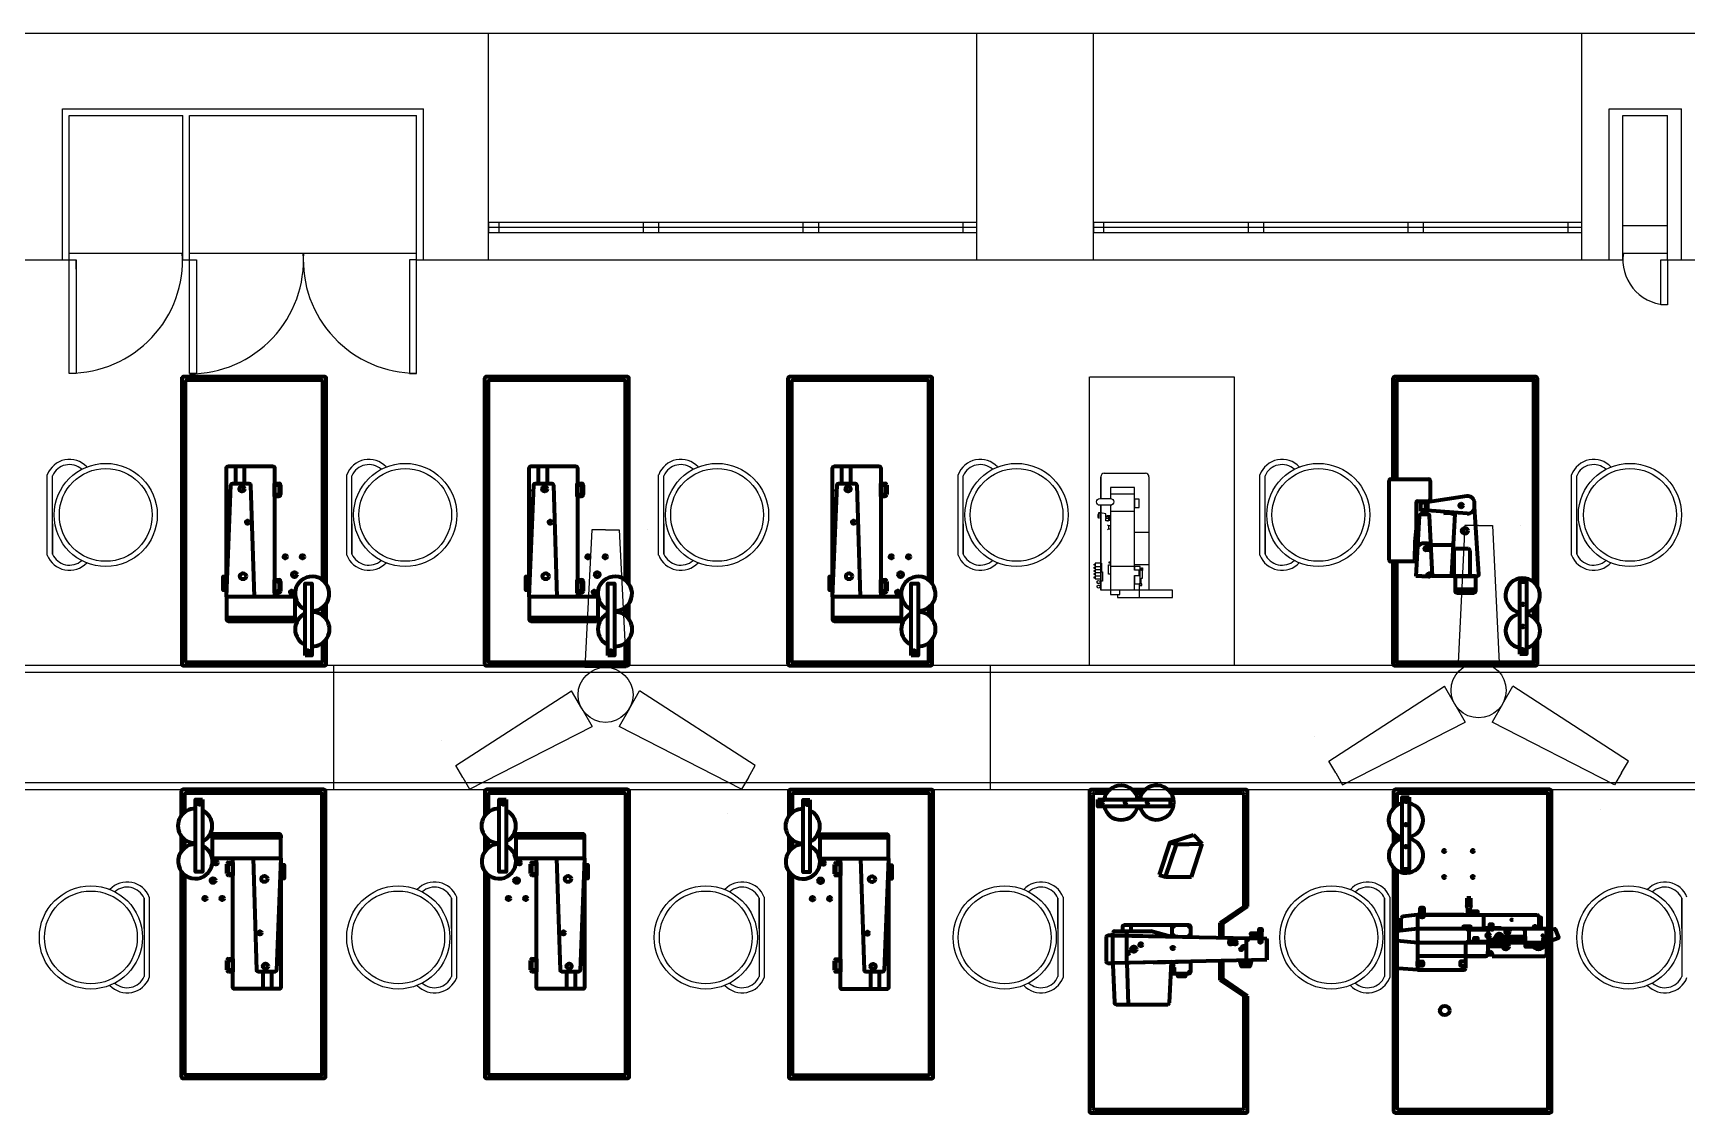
# Model space of a CAD drawing. Header units: inches. Extents: x 9 to 1504, y -309 to 662.
# Drawn here: x 378.9 to 619.5, y -136.1 to 20.9 of the extents above; entities that cross this region are included whole.
import ezdxf

# ---------------------------------------------------------------- set-up
doc = ezdxf.new("R2010")
doc.units = ezdxf.units.IN
doc.header["$MEASUREMENT"] = 0
for name, color, linetype in [('center table', 30, 'Continuous'), ('chairs', 100, 'Continuous'), ('fans', 210, 'Continuous'), ('machines', 21, 'Continuous'), ('outer wall', 10, 'Continuous')]:
    doc.layers.add(name, color=color, linetype=linetype)

# ---------------------------------------------------------------- blocks, each defined once
blk = doc.blocks.new('nobs')
at = {"layer": 'machines'}
for p, q in [((826.11, 1346.75), (826.11, 1345.95)), ((826.11, 1345.95), (828.41, 1345.95)), ((826.58, 1345.95), (826.58, 1346.75)), ((827.04, 1345.95), (827.04, 1346.75)), ((827.49, 1345.95), (827.49, 1346.75)), ((827.95, 1345.95), (827.95, 1346.75)), ((828.41, 1345.95), (828.41, 1346.75))]:
    blk.add_line(p, q, dxfattribs=at)
for points in [[(826.26, 1345.95), (826.42, 1345.95), (826.42, 1345.78), (826.26, 1345.78)], [(826.72, 1345.95), (826.88, 1345.95), (826.88, 1345.78), (826.72, 1345.78)], [(827.17, 1345.95), (827.34, 1345.95), (827.34, 1345.78), (827.17, 1345.78)], [(827.63, 1345.95), (827.79, 1345.95), (827.79, 1345.78), (827.63, 1345.78)], [(828.12, 1345.95), (828.28, 1345.95), (828.28, 1345.78), (828.12, 1345.78)]]:
    blk.add_lwpolyline(points, close=True, dxfattribs=at)
blk = doc.blocks.new('*U26')
at = {"layer": 'fans'}
for p, q in [((-3.57, 10), (-4.57, -10)), ((-1.57, 10), (-3.57, 10)), ((-1.57, 10), (-1.57, 10)), ((-1.57, 10), (-1.57, 10)), ((-1.57, 10), (-1.57, 10)), ((-1.57, 10), (-1.57, 10)), ((-1.57, 10), (0.43, 10)), ((0.43, 10), (1.43, -10)), ((4.57, 10), (4.57, 10)), ((-1.57, -10), (-4.57, -10)), ((-1.57, -10), (1.43, -10))]:
    blk.add_line(p, q, dxfattribs=at)
blk = doc.blocks.new('*U27')
at = {"layer": 'fans', "color": 0, "linetype": 'ByBlock', "lineweight": -2, "transparency": 16777216}
blk.add_blockref('*U26', (1152.58, 51.52), dxfattribs=at)
for p, rotation in [((1138.1, 31.88), 120), ((1162.34, 29.16), 239.9999999999999)]:
    blk.add_blockref('*U26', p, dxfattribs=dict(at, rotation=rotation))
blk = doc.blocks.new('*U28')
at = {"layer": 'fans'}
for p, q in [((-3.57, 10), (-4.57, -10)), ((-1.57, 10), (-3.57, 10)), ((-1.57, 10), (-1.57, 10)), ((-1.57, 10), (-1.57, 10)), ((-1.57, 10), (-1.57, 10)), ((-1.57, 10), (-1.57, 10)), ((-1.57, 10), (0.43, 10)), ((0.43, 10), (1.43, -10)), ((4.57, 10), (4.57, 10)), ((-1.57, -10), (-4.57, -10)), ((-1.57, -10), (1.43, -10))]:
    blk.add_line(p, q, dxfattribs=at)
blk = doc.blocks.new('*U29')
at = {"layer": 'fans', "color": 0, "linetype": 'ByBlock', "lineweight": -2, "transparency": 16777216}
blk.add_blockref('*U28', (1152.58, 51.52), dxfattribs=at)
for p, rotation in [((1138.1, 31.88), 120), ((1162.34, 29.16), 239.9999999999999)]:
    blk.add_blockref('*U28', p, dxfattribs=dict(at, rotation=rotation))

msp = doc.modelspace()

# ---------------------------------------------------------------- linework, layer by layer
at = {"layer": 'center table'}
for p, q in [((709.19, -71.06), (136.19, -71.06)), ((709.19, -72.06), (136.19, -72.06)), ((422.69, -89.06), (422.69, -71.06)), ((518.19, -89.06), (518.19, -71.06)), ((136.19, -88.06), (709.19, -88.06)), ((136.19, -89.06), (709.19, -89.06))]:
    msp.add_line(p, q, dxfattribs=at)
at = {"layer": 'chairs', "linetype": 'ByBlock'}
for p, q in [((380.99, -54.98), (380.99, -43.3)), ((424.56, -54.98), (424.56, -43.3)), ((469.92, -54.98), (469.92, -43.3)), ((513.49, -54.98), (513.49, -43.3)), ((557.38, -54.98), (557.38, -43.3)), ((602.72, -54.98), (602.72, -43.3)), ((381.74, -54.83), (381.74, -43.44)), ((425.31, -54.83), (425.31, -43.44)), ((470.67, -54.83), (470.67, -43.44)), ((514.24, -54.83), (514.24, -43.44)), ((558.13, -54.83), (558.13, -43.44)), ((603.47, -54.83), (603.47, -43.44)), ((381.74, -50.42), (381.74, -54.83)), ((425.31, -50.42), (425.31, -54.83)), ((470.67, -50.42), (470.67, -54.83)), ((514.24, -50.42), (514.24, -54.83)), ((558.13, -50.42), (558.13, -54.83)), ((603.47, -50.42), (603.47, -54.83)), ((395.08, -109.32), (395.08, -104.9)), ((395.08, -104.9), (395.08, -116.29)), ((395.83, -104.76), (395.83, -116.44)), ((439.78, -109.32), (439.78, -104.9)), ((439.78, -104.9), (439.78, -116.29)), ((440.53, -104.76), (440.53, -116.44)), ((484.52, -109.32), (484.52, -104.9)), ((484.52, -104.9), (484.52, -116.29)), ((485.27, -104.76), (485.27, -116.44)), ((528.01, -109.32), (528.01, -104.9)), ((528.01, -104.9), (528.01, -116.29)), ((528.76, -104.76), (528.76, -116.44)), ((575.51, -109.32), (575.51, -104.9)), ((575.51, -104.9), (575.51, -116.29)), ((576.26, -104.76), (576.26, -116.44)), ((618.75, -109.32), (618.75, -104.9)), ((618.75, -104.9), (618.75, -116.29))]:
    msp.add_line(p, q, dxfattribs=at)
for centre, radius in [((389.49, -49.14), 7.5), ((389.49, -49.14), 6.75), ((433.05, -49.14), 7.5), ((433.05, -49.14), 6.75), ((478.42, -49.14), 7.5), ((478.42, -49.14), 6.75), ((521.98, -49.14), 7.5), ((521.98, -49.14), 6.75), ((565.88, -49.14), 7.5), ((565.88, -49.14), 6.75), ((611.21, -49.14), 7.5), ((611.21, -49.14), 6.75), ((387.33, -110.6), 7.5), ((432.04, -110.6), 7.5), ((476.78, -110.6), 7.5), ((520.26, -110.6), 7.5), ((567.77, -110.6), 7.5), ((611, -110.6), 7.5), ((387.33, -110.6), 6.75), ((432.04, -110.6), 6.75), ((476.78, -110.6), 6.75), ((520.26, -110.6), 6.75), ((567.77, -110.6), 6.75), ((611, -110.6), 6.75)]:
    msp.add_circle(centre, radius, dxfattribs=at)
for centre, radius, start, end in [((384.21, -44.51), 3.44, 43.0339, 159.2895), ((384.21, -44.51), 2.69, 48.4095, 156.5401), ((427.77, -44.51), 3.44, 43.0339, 159.2895), ((427.77, -44.51), 2.69, 48.4095, 156.5401), ((473.14, -44.51), 3.44, 43.0339, 159.2895), ((473.14, -44.51), 2.69, 48.4095, 156.5401), ((516.7, -44.51), 3.44, 43.0339, 159.2895), ((516.7, -44.51), 2.69, 48.4095, 156.5401), ((560.6, -44.51), 3.44, 43.0339, 159.2895), ((560.6, -44.51), 2.69, 48.4095, 156.5401), ((605.93, -44.51), 3.44, 43.0339, 159.2895), ((605.93, -44.51), 2.69, 48.4095, 156.5401), ((384.21, -53.76), 3.44, 200.7105, 316.9661), ((384.21, -53.76), 2.69, 203.4599, 311.5905), ((427.77, -53.76), 3.44, 200.7105, 316.9661), ((427.77, -53.76), 2.69, 203.4599, 311.5905), ((473.14, -53.76), 3.44, 200.7105, 316.9661), ((473.14, -53.76), 2.69, 203.4599, 311.5905), ((516.7, -53.76), 3.44, 200.7105, 316.9661), ((516.7, -53.76), 2.69, 203.4599, 311.5905), ((560.6, -53.76), 3.44, 200.7105, 316.9661), ((560.6, -53.76), 2.69, 203.4599, 311.5905), ((605.93, -53.76), 3.44, 200.7105, 316.9661), ((605.93, -53.76), 2.69, 203.4599, 311.5905), ((392.61, -105.97), 3.44, 20.7105, 136.9661), ((392.61, -105.97), 2.69, 23.4599, 131.5905), ((437.32, -105.97), 3.44, 20.7105, 136.9661), ((437.32, -105.97), 2.69, 23.4599, 131.5905), ((482.06, -105.97), 3.44, 20.7105, 136.9661), ((482.06, -105.97), 2.69, 23.4599, 131.5905), ((525.54, -105.97), 3.44, 20.7105, 136.9661), ((525.54, -105.97), 2.69, 23.4599, 131.5905), ((573.05, -105.97), 3.44, 20.7105, 136.9661), ((573.05, -105.97), 2.69, 23.4599, 131.5905), ((616.28, -105.97), 3.44, 20.7105, 136.9661), ((616.28, -105.97), 2.69, 23.4599, 131.5905), ((392.61, -115.22), 3.44, 223.0339, 339.2895), ((392.61, -115.22), 2.69, 228.4095, 336.5401), ((437.32, -115.22), 3.44, 223.0339, 339.2895), ((437.32, -115.22), 2.69, 228.4095, 336.5401), ((482.06, -115.22), 3.44, 223.0339, 339.2895), ((482.06, -115.22), 2.69, 228.4095, 336.5401), ((525.54, -115.22), 3.44, 223.0339, 339.2895), ((525.54, -115.22), 2.69, 228.4095, 336.5401), ((573.05, -115.22), 3.44, 223.0339, 339.2895), ((573.05, -115.22), 2.69, 228.4095, 336.5401), ((616.28, -115.22), 3.44, 223.0339, 339.2895), ((616.28, -115.22), 2.69, 228.4095, 336.5401)]:
    msp.add_arc(centre, radius, start, end, dxfattribs=at)
at = {"layer": 'fans'}
for centre in [(462.19, -75.31), (589.19, -74.66)]:
    msp.add_circle(centre, 4, dxfattribs=at)
at = {"layer": 'machines'}
for p, q in [((532.61, -71.04), (532.61, -29.04)), ((532.63, -29.04), (553.63, -29.04)), ((553.63, -29.04), (553.63, -71.04)), ((534.74, -43.09), (540.74, -43.09)), ((534.24, -46.74), (534.24, -43.59)), ((534.24, -43.59), (534.24, -46.74)), ((535.63, -45.14), (535.63, -46.74)), ((539.13, -45.14), (535.63, -45.14)), ((539.13, -57.2), (539.13, -45.14)), ((541.24, -43.59), (541.24, -60.09)), ((533.61, -47.24), (533.61, -47.24)), ((534.24, -60.09), (534.24, -47.74)), ((534.24, -47.74), (534.24, -60.09)), ((539.13, -46.14), (535.63, -46.14)), ((535.63, -47.74), (535.63, -60.14)), ((536.11, -47.24), (536.11, -47.24)), ((533.99, -49), (533.79, -49.1)), ((533.79, -49.1), (533.79, -49.52)), ((533.79, -49.52), (534, -49.61)), ((534.22, -48.82), (533.9, -48.82)), ((533.9, -48.82), (533.9, -49.03)), ((534, -49.61), (534, -48.99)), ((534.14, -48.98), (534.22, -48.82)), ((534.95, -48.96), (534.2, -48.86)), ((534.95, -49.5), (534.95, -48.96)), ((535.12, -49.47), (534.95, -49.5)), ((534.95, -49.5), (534.95, -49.69)), ((534.95, -49.67), (535.36, -49.6)), ((534.95, -50), (534.95, -49.67)), ((535.35, -50), (534.95, -50)), ((535.35, -49.26), (535.12, -49.27)), ((535.12, -49.27), (535.12, -49.47)), ((535.35, -50), (535.23, -50)), ((535.23, -50), (535.35, -50)), ((535.36, -49.6), (535.35, -49.26)), ((535.35, -49.26), (535.35, -49.26)), ((535.35, -49.65), (535.35, -50)), ((535.45, -49.17), (535.45, -50.01)), ((539.13, -48.64), (535.63, -48.64)), ((535.19, -50.6), (535.37, -50.73)), ((535.37, -51.21), (535.21, -51.33)), ((535.63, -50.73), (535.37, -50.73)), ((535.37, -50.73), (535.37, -51.21)), ((535.63, -51.21), (535.37, -51.21)), ((539.13, -51.64), (541.24, -51.64)), ((534.24, -56.16), (534.36, -56.16)), ((534.36, -56.16), (534.36, -57.44)), ((534.36, -57.44), (534.48, -57.44)), ((534.48, -57.44), (534.48, -58.8)), ((539.13, -56.64), (535.63, -56.64)), ((539.13, -56.35), (541.24, -56.35)), ((540.31, -58.33), (540.31, -56.96)), ((534.48, -58.8), (534.23, -58.8)), ((534.24, -60.09), (534.24, -57.79)), ((541.24, -60.09), (534.24, -60.09)), ((544.67, -60.08), (536.67, -60.08)), ((539.13, -60.14), (539.13, -57.93)), ((539.8, -59.17), (539.8, -61.14)), ((540.09, -59.14), (540.09, -58.33)), ((540.09, -58.33), (540.31, -58.33)), ((540.09, -59.12), (540.09, -59.31)), ((544.67, -61.15), (544.67, -60.08)), ((536.67, -60.72), (536.67, -61.15)), ((536.67, -61.15), (544.67, -61.15)), ((553.63, -71.04), (532.63, -71.04))]:
    msp.add_line(p, q, dxfattribs=at)
at = {"layer": 'machines', "linetype": 'ByBlock', "lineweight": 100}
for p, q in [((408.36, -42.06), (408.36, -44.56)), ((409.64, -42.05), (409.64, -44.56)), ((452.4, -42.06), (452.4, -44.56)), ((453.68, -42.05), (453.68, -44.56)), ((496.53, -42.06), (496.53, -44.56)), ((497.81, -42.05), (497.81, -44.56)), ((407.68, -45.45), (407.46, -45.48)), ((407.46, -45.7), (407.46, -45.48)), ((407.46, -45.7), (407.68, -45.7)), ((414.05, -44.56), (414.67, -44.56)), ((414.05, -46.44), (414.05, -44.56)), ((414.05, -44.76), (414.47, -44.76)), ((414.72, -45.01), (414.72, -45.99)), ((414.92, -44.81), (414.92, -46.19)), ((451.72, -45.45), (451.5, -45.48)), ((451.5, -45.7), (451.5, -45.48)), ((451.5, -45.7), (451.72, -45.7)), ((458.09, -44.56), (458.71, -44.56)), ((458.09, -46.44), (458.09, -44.56)), ((458.09, -44.76), (458.51, -44.76)), ((458.76, -45.01), (458.76, -45.99)), ((458.96, -44.81), (458.96, -46.19)), ((495.85, -45.45), (495.63, -45.48)), ((495.63, -45.7), (495.63, -45.48)), ((495.63, -45.7), (495.85, -45.7)), ((502.22, -44.56), (502.84, -44.56)), ((502.22, -46.44), (502.22, -44.56)), ((502.22, -44.76), (502.64, -44.76)), ((502.89, -45.01), (502.89, -45.99)), ((503.09, -44.81), (503.09, -46.19)), ((576.17, -55.68), (576.17, -44.18)), ((576.42, -43.93), (581.92, -43.93)), ((582.17, -44.18), (582.17, -46.88)), ((414.47, -46.24), (414.05, -46.24)), ((414.67, -46.44), (414.05, -46.44)), ((458.51, -46.24), (458.09, -46.24)), ((458.71, -46.44), (458.09, -46.44)), ((502.64, -46.24), (502.22, -46.24)), ((502.84, -46.44), (502.22, -46.44)), ((580.1, -47.38), (580.1, -51.14)), ((580.35, -47.13), (581.92, -47.13)), ((581.48, -47.34), (580.75, -47.45)), ((580.75, -47.45), (580.75, -48.61)), ((581.48, -47.41), (581.48, -47.13)), ((581.48, -47.41), (581.48, -48.46)), ((587.46, -46.41), (581.75, -47.3)), ((581.75, -47.4), (581.75, -47.13)), ((581.75, -47.4), (581.75, -48.4)), ((583.17, -47.13), (583.17, -47.14)), ((588.61, -47.95), (588.61, -47.4)), ((589.22, -57.78), (588.61, -47.95)), ((581.48, -48.46), (580.75, -48.39)), ((581.49, -48.65), (580.76, -48.61)), ((587.54, -48.95), (581.73, -48.5)), ((584.09, -48.91), (584.09, -48.68)), ((585.76, -49.04), (585.25, -57.78)), ((580.1, -51.1), (579.93, -53.08)), ((579.93, -53.11), (579.87, -55.68)), ((585.5, -53.54), (582.27, -53.54)), ((585.57, -54.34), (585.57, -57.79)), ((587.71, -54.09), (585.82, -54.09)), ((587.96, -57.79), (587.96, -54.34)), ((579.62, -55.93), (576.42, -55.93)), ((414.05, -58.58), (414.67, -58.58)), ((414.05, -60.46), (414.05, -58.58)), ((414.05, -58.78), (414.47, -58.78)), ((414.72, -59.03), (414.72, -60.01)), ((414.92, -58.83), (414.92, -60.21)), ((458.09, -58.58), (458.71, -58.58)), ((458.09, -60.46), (458.09, -58.58)), ((458.09, -58.78), (458.51, -58.78)), ((458.76, -59.03), (458.76, -60.01)), ((458.96, -58.83), (458.96, -60.21)), ((502.22, -58.58), (502.84, -58.58)), ((502.22, -60.46), (502.22, -58.58)), ((502.22, -58.78), (502.64, -58.78)), ((502.89, -59.03), (502.89, -60.01)), ((503.09, -58.83), (503.09, -60.21)), ((580.94, -58.07), (580.08, -58.07)), ((582.48, -58.04), (582.38, -58.05)), ((585.5, -58.04), (582.48, -58.04)), ((585.5, -58.04), (588.97, -58.04)), ((585.82, -58.04), (587.71, -58.04)), ((588.67, -59.97), (585.82, -59.97)), ((414.47, -60.26), (414.05, -60.26)), ((414.67, -60.46), (414.05, -60.46)), ((458.51, -60.26), (458.09, -60.26)), ((458.71, -60.46), (458.09, -60.46)), ((502.64, -60.26), (502.22, -60.26)), ((502.84, -60.46), (502.22, -60.46)), ((533.08, -89.87), (533.08, -135.37)), ((535.1, -89.62), (533.33, -89.62)), ((540.26, -89.62), (539.26, -89.62)), ((554.83, -89.62), (544.46, -89.62)), ((555.08, -106.12), (555.08, -89.87)), ((544.28, -96.78), (547.71, -95.65)), ((548.96, -96.98), (547.71, -95.65)), ((548.96, -96.98), (545.23, -97.1)), ((545.23, -97.1), (548.96, -96.98)), ((547.42, -101.79), (548.96, -96.98)), ((407.12, -101.32), (407.12, -99.93)), ((407.32, -101.12), (407.32, -100.13)), ((407.37, -99.68), (407.99, -99.68)), ((407.57, -99.88), (407.99, -99.88)), ((407.99, -99.68), (407.99, -101.57)), ((451.28, -101.32), (451.28, -99.93)), ((451.48, -101.12), (451.48, -100.13)), ((451.53, -99.68), (452.15, -99.68)), ((451.73, -99.88), (452.15, -99.88)), ((452.15, -99.68), (452.15, -101.57)), ((495.5, -101.36), (495.5, -99.97)), ((495.7, -101.16), (495.7, -100.17)), ((495.75, -99.72), (496.36, -99.72)), ((495.95, -99.92), (496.36, -99.92)), ((496.36, -99.72), (496.36, -101.61)), ((407.99, -101.57), (407.37, -101.57)), ((407.99, -101.37), (407.57, -101.37)), ((452.15, -101.57), (451.53, -101.57)), ((452.15, -101.37), (451.73, -101.37)), ((496.36, -101.61), (495.75, -101.61)), ((496.36, -101.41), (495.95, -101.41)), ((542.71, -101.49), (543.67, -101.79)), ((543.67, -101.79), (547.42, -101.79)), ((588.05, -104.88), (587.5, -104.88)), ((587.5, -104.88), (587.5, -105.97)), ((588.05, -105.97), (588.05, -104.88)), ((551.58, -108.45), (555.08, -106.12)), ((555.58, -106.12), (551.98, -108.58)), ((555.58, -106.12), (555.08, -106.12)), ((577.95, -109.58), (577.95, -107.8)), ((580.32, -107.32), (578.17, -107.56)), ((580.73, -107.32), (580.32, -107.32)), ((580.32, -107.32), (580.32, -115.32)), ((580.32, -107.32), (580.73, -107.32)), ((587.07, -107.32), (581.22, -107.32)), ((581.22, -107.32), (597.69, -107.32)), ((587.6, -106.29), (587.5, -105.97)), ((587.6, -106.29), (587.6, -107.06)), ((587.95, -106.81), (587.6, -106.81)), ((587.6, -107.06), (587.95, -107.06)), ((588.05, -105.97), (587.95, -106.29)), ((587.95, -107.06), (587.95, -106.29)), ((589.95, -109.32), (589.95, -107.57)), ((597.94, -107.57), (597.94, -109.32)), ((535.01, -110.58), (535.01, -114.08)), ((535.76, -110.33), (535.26, -110.33)), ((536.01, -110.08), (536.01, -109.92)), ((536.01, -114.07), (536.01, -110.58)), ((536.01, -114.08), (536.01, -110.58)), ((544.51, -110.49), (536.25, -110.33)), ((536.26, -109.67), (541.52, -109.67)), ((536.26, -110.33), (558.4, -110.76)), ((538.01, -110.36), (538.01, -109.67)), ((538.01, -114.29), (538.01, -110.36)), ((538.64, -109.67), (538.64, -108.77)), ((544.51, -110.49), (541.52, -109.67)), ((544.51, -110.48), (544.51, -110.49)), ((544.62, -110.49), (544.62, -108.77)), ((551.58, -110.63), (551.58, -108.45)), ((551.98, -110.63), (551.98, -108.58)), ((556.15, -110.43), (556.51, -110.43)), ((556.17, -110.39), (556.49, -110.39)), ((556.19, -110.36), (556.47, -110.36)), ((556.2, -110.32), (556.44, -110.32)), ((556.22, -110.27), (556.42, -110.27)), ((556.24, -110.23), (556.39, -110.23)), ((556.24, -110.6), (556.24, -110.72)), ((556.39, -110.6), (556.39, -110.72)), ((556.71, -110.54), (556.71, -110.73)), ((556.91, -110.54), (556.91, -110.73)), ((577.32, -109.65), (580.32, -109.32)), ((577.32, -109.65), (577.32, -114.85)), ((580.32, -109.32), (599.22, -109.32)), ((595.95, -111.32), (595.95, -109.32)), ((597.25, -109.16), (597.25, -108.99)), ((597.28, -109.16), (597.28, -108.98)), ((597.31, -109.16), (597.31, -108.98)), ((597.34, -109.16), (597.34, -108.98)), ((597.37, -109.16), (597.37, -108.98)), ((597.39, -109.16), (597.39, -108.98)), ((597.42, -109.16), (597.42, -108.98)), ((597.45, -109.16), (597.45, -108.98)), ((597.48, -109.16), (597.48, -108.98)), ((597.51, -109.16), (597.51, -108.98)), ((597.54, -109.16), (597.54, -108.98)), ((597.56, -109.15), (597.56, -108.99)), ((599.08, -111.32), (599.08, -109.32)), ((599.32, -111.22), (599.32, -109.42)), ((555.42, -113.88), (555.42, -110.7)), ((558.4, -113.87), (558.4, -110.76)), ((558.4, -110.81), (558.4, -110.81)), ((558.4, -110.91), (558.4, -113.72)), ((577.32, -111.03), (580.32, -111.32)), ((580.32, -111.32), (592.77, -111.32)), ((592.72, -111.91), (590.53, -111.91)), ((591.25, -110.91), (591.41, -110.91)), ((593.61, -111.32), (599.22, -111.32)), ((599.08, -111.32), (599.08, -113.07)), ((407.12, -115.33), (407.12, -113.95)), ((407.32, -115.13), (407.32, -114.15)), ((407.37, -113.7), (407.99, -113.7)), ((407.57, -113.9), (407.99, -113.9)), ((407.99, -115.38), (407.57, -115.38)), ((407.99, -113.7), (407.99, -115.58)), ((414.58, -114.44), (414.35, -114.44)), ((414.35, -114.7), (414.58, -114.67)), ((414.58, -114.44), (414.58, -114.67)), ((451.28, -115.33), (451.28, -113.95)), ((451.48, -115.13), (451.48, -114.15)), ((451.53, -113.7), (452.15, -113.7)), ((451.73, -113.9), (452.15, -113.9)), ((452.15, -115.38), (451.73, -115.38)), ((452.15, -113.7), (452.15, -115.58)), ((458.74, -114.44), (458.51, -114.44)), ((458.51, -114.7), (458.74, -114.67)), ((458.74, -114.44), (458.74, -114.67)), ((495.5, -115.37), (495.5, -113.99)), ((495.7, -115.17), (495.7, -114.19)), ((495.75, -113.74), (496.36, -113.74)), ((495.95, -113.94), (496.36, -113.94)), ((496.36, -115.42), (495.95, -115.42)), ((496.36, -113.74), (496.36, -115.62)), ((502.95, -114.48), (502.73, -114.48)), ((502.73, -114.73), (502.95, -114.7)), ((502.95, -114.48), (502.95, -114.7)), ((535.26, -114.33), (535.76, -114.33)), ((536.01, -114.58), (536.21, -120.08)), ((558.4, -113.87), (536.26, -114.32)), ((544.51, -114.16), (536.26, -114.32)), ((538.01, -114.29), (538.22, -120.33)), ((544.23, -120.09), (544.51, -114.16)), ((544.98, -114.96), (544.47, -114.96)), ((544.98, -115.88), (544.98, -114.96)), ((551.58, -116.79), (551.58, -114.01)), ((551.98, -116.66), (551.98, -114.01)), ((554.93, -114.8), (554.8, -113.95)), ((555.12, -114.8), (555.07, -113.94)), ((555.3, -114.8), (555.27, -113.94)), ((555.42, -113.88), (555.42, -114.8)), ((555.59, -114.8), (555.63, -113.93)), ((555.75, -114.8), (555.91, -113.92)), ((558.4, -113.72), (558.4, -113.87)), ((580.32, -115.32), (577.55, -115.1)), ((587.32, -113.32), (580.32, -113.32)), ((580.32, -115.32), (587.07, -115.32)), ((587.32, -115.07), (587.32, -113.32)), ((587.32, -113.32), (590.28, -113.32)), ((591.15, -113.11), (590.52, -113.11)), ((591.15, -113.32), (598.83, -113.32)), ((407.99, -115.58), (407.37, -115.58)), ((412.39, -118.1), (412.39, -115.59)), ((413.67, -118.09), (413.67, -115.59)), ((452.15, -115.58), (451.53, -115.58)), ((456.55, -118.1), (456.55, -115.59)), ((457.83, -118.09), (457.83, -115.59)), ((496.36, -115.62), (495.75, -115.62)), ((500.77, -118.13), (500.77, -115.62)), ((502.05, -118.12), (502.05, -115.62)), ((555.08, -119.12), (551.58, -116.79)), ((555.58, -119.12), (551.98, -116.66)), ((555.08, -135.37), (555.08, -119.12)), ((555.08, -119.12), (555.58, -119.12)), ((536.46, -120.33), (543.98, -120.33)), ((533.33, -135.62), (554.83, -135.62))]:
    msp.add_line(p, q, dxfattribs=at)
for points in [[(421.56, -59.16), (421.56, -29.31, 0.414214), (421.31, -29.06), (400.81, -29.06, 0.414214), (400.56, -29.31), (400.56, -70.81, 0.414214), (400.81, -71.06), (421.31, -71.06, 0.414214), (421.56, -70.81), (421.56, -67.25)], [(421.06, -58.63), (421.06, -29.81, 0.414214), (420.81, -29.56), (401.31, -29.56, 0.414214), (401.06, -29.81), (401.06, -70.31, 0.414214), (401.31, -70.56), (420.81, -70.56, 0.414214), (421.06, -70.31), (421.06, -67.76)], [(465.6, -59.16), (465.6, -29.31, 0.414214), (465.35, -29.06), (444.85, -29.06, 0.414214), (444.6, -29.31), (444.6, -70.81, 0.414214), (444.85, -71.06), (465.35, -71.06, 0.414214), (465.6, -70.81), (465.6, -67.25)], [(465.1, -58.63), (465.1, -29.81, 0.414214), (464.85, -29.56), (445.35, -29.56, 0.414214), (445.1, -29.81), (445.1, -70.31, 0.414214), (445.35, -70.56), (464.85, -70.56, 0.414214), (465.1, -70.31), (465.1, -67.76)], [(509.73, -59.16), (509.73, -29.31, 0.414214), (509.48, -29.06), (488.98, -29.06, 0.414214), (488.73, -29.31), (488.73, -70.81, 0.414214), (488.98, -71.06), (509.48, -71.06, 0.414214), (509.73, -70.81), (509.73, -67.25)], [(509.23, -58.63), (509.23, -29.81, 0.414214), (508.98, -29.56), (489.48, -29.56, 0.414214), (489.23, -29.81), (489.23, -70.31, 0.414214), (489.48, -70.56), (508.98, -70.56, 0.414214), (509.23, -70.31), (509.23, -67.76)], [(597.74, -59.54), (597.74, -29.29, 0.414214), (597.49, -29.04), (576.99, -29.04, 0.414214), (576.74, -29.29), (576.74, -43.93)], [(581.87, -49.06), (580.81, -49.06, 0.398513), (580.56, -49.3), (580.08, -58.07)], [(582.48, -58.04), (582.07, -49.29, 0.432971), (581.79, -49.06), (581.73, -49.06)], [(581.32, -54.07, -0.414214), (581.57, -53.82), (581.85, -53.82)], [(582.07, -54.03, -0.414214), (581.82, -54.28), (581.54, -54.28)], [(576.74, -55.93), (576.74, -70.79, 0.414214), (576.99, -71.04), (597.49, -71.04, 0.414214), (597.74, -70.79), (597.74, -67.36)], [(400.47, -100.98), (400.47, -130.84, 0.414214), (400.72, -131.09), (421.22, -131.09, 0.414214), (421.47, -130.84), (421.47, -89.34, 0.414214), (421.22, -89.09), (400.72, -89.09, 0.414214), (400.47, -89.34), (400.47, -92.9)], [(400.97, -101.51), (400.97, -130.34, 0.414214), (401.22, -130.59), (420.72, -130.59, 0.414214), (420.97, -130.34), (420.97, -89.84, 0.414214), (420.72, -89.59), (401.22, -89.59, 0.414214), (400.97, -89.84), (400.97, -92.38)], [(444.63, -100.98), (444.63, -130.84, 0.414214), (444.88, -131.09), (465.38, -131.09, 0.414214), (465.63, -130.84), (465.63, -89.34, 0.414214), (465.38, -89.09), (444.88, -89.09, 0.414214), (444.63, -89.34), (444.63, -92.9)], [(445.13, -101.51), (445.13, -130.34, 0.414214), (445.38, -130.59), (464.88, -130.59, 0.414214), (465.13, -130.34), (465.13, -89.84, 0.414214), (464.88, -89.59), (445.38, -89.59, 0.414214), (445.13, -89.84), (445.13, -92.38)], [(488.85, -101.02), (488.85, -130.87, 0.414214), (489.1, -131.12), (509.6, -131.12, 0.414214), (509.85, -130.87), (509.85, -89.37, 0.414214), (509.6, -89.12), (489.1, -89.12, 0.414214), (488.85, -89.37), (488.85, -92.93)], [(489.35, -101.55), (489.35, -130.37, 0.414214), (489.6, -130.62), (509.1, -130.62, 0.414214), (509.35, -130.37), (509.35, -89.87, 0.414214), (509.1, -89.62), (489.6, -89.62, 0.414214), (489.35, -89.87), (489.35, -92.42)], [(535.54, -89.12), (532.83, -89.12, 0.414214), (532.58, -89.37), (532.58, -135.87, 0.414214), (532.83, -136.12), (555.33, -136.12, 0.414214), (555.58, -135.87), (555.58, -119.12)], [(555.58, -106.12), (555.58, -89.37, 0.414214), (555.33, -89.12), (544.03, -89.12)], [(576.82, -100.44), (576.82, -135.85, 0.414214), (577.07, -136.1), (599.57, -136.1, 0.414214), (599.82, -135.85), (599.82, -89.35, 0.414214), (599.57, -89.1), (577.07, -89.1, 0.414214), (576.82, -89.35), (576.82, -91.79)], [(577.32, -100.84), (577.32, -135.35, 0.414214), (577.57, -135.6), (599.07, -135.6, 0.414214), (599.32, -135.35), (599.32, -89.85, 0.414214), (599.07, -89.6), (577.57, -89.6, 0.414214), (577.32, -89.85), (577.32, -91.4)], [(580.73, -107.32), (580.69, -107.32), (580.69, -106.36, -0.414214), (580.79, -106.26), (581.15, -106.26, -0.414214), (581.25, -106.36), (581.25, -107.32), (581.22, -107.32)], [(537.44, -109.67), (537.44, -109.02, -0.414214), (537.69, -108.77), (547.03, -108.77, -0.414214), (547.28, -109.02), (547.28, -110.54), (541.8, -110.43)], [(590.6, -110.59), (590.6, -110.97, -0.414214), (590.35, -111.22), (588.07, -111.22, -0.414214), (587.82, -110.97), (587.82, -109.68, -0.414214), (588.07, -109.43), (590.35, -109.43, -0.414214), (590.6, -109.68), (590.6, -110.07)], [(591.51, -110.81), (591.51, -110.73, -0.414214), (591.61, -110.63), (591.8, -110.63)], [(592.6, -110.63), (592.81, -110.63, -0.414214), (592.91, -110.73), (592.91, -110.81, 0.416411), (593.01, -110.91), (595.95, -110.89)], [(592.63, -110.46), (595.95, -110.46), (595.95, -111.32), (593.61, -111.32, 0.414214), (593.51, -111.42), (593.51, -111.66)], [(553.61, -111.21), (553.34, -111.21, -0.414214), (553.24, -111.11), (553.24, -111.04, 0.414214), (553.14, -110.94), (553, -110.94, 0.414214), (552.9, -111.04), (552.9, -111.46, 0.414214), (553, -111.56), (553.24, -111.56)], [(590.53, -113.07), (590.53, -112.66), (590.9, -112.66, -0.414214), (591.15, -112.91), (591.15, -113.32)], [(592.87, -111.58), (592.87, -111.42, 0.414214), (592.77, -111.32), (591.07, -111.32), (591.07, -111.01, -0.414214), (591.17, -110.91), (591.25, -110.91)], [(592.53, -110.74), (592.69, -110.74, -0.414214), (592.79, -110.84), (592.79, -110.98, -0.414214), (592.69, -111.08), (591.73, -111.08, -0.414214), (591.63, -110.98), (591.63, -110.84, -0.414214), (591.73, -110.74), (591.88, -110.74)], [(541.85, -114.22), (547.28, -114.1), (547.28, -115.63, -0.414214), (547.03, -115.88), (544.43, -115.88)]]:
    msp.add_lwpolyline(points, format="xyb", dxfattribs=at)
for points in [[(597.24, -58.95), (597.24, -29.54), (577.24, -29.54), (577.24, -43.93)], [(577.24, -55.93), (577.24, -70.54), (597.24, -70.54), (597.24, -67.93)], [(580.94, -58.07), (581.85, -58.07)], [(421.56, -64.3), (421.56, -62.04)], [(465.6, -64.3), (465.6, -62.04)], [(509.73, -64.3), (509.73, -62.04)], [(597.74, -64.67), (597.74, -62.14)], [(597.74, -64.67), (597.74, -62.14)], [(421.06, -63.79), (421.06, -62.56)], [(465.1, -63.79), (465.1, -62.56)], [(509.23, -63.79), (509.23, -62.56)], [(597.24, -64.1), (597.24, -62.73)], [(597.24, -64.1), (597.24, -62.73)], [(540.69, -89.12), (538.83, -89.12)], [(400.47, -95.84), (400.47, -98.11)], [(444.63, -95.84), (444.63, -98.11)], [(488.85, -95.88), (488.85, -98.14)], [(576.82, -95.29), (576.82, -96.99)], [(577.32, -95.68), (577.32, -96.59)], [(400.97, -96.35), (400.97, -97.58)], [(445.13, -96.35), (445.13, -97.58)], [(489.35, -96.39), (489.35, -97.62)], [(543.67, -101.79), (545.23, -97.1), (544.28, -96.78), (542.71, -101.49)], [(552.9, -111.46), (552.9, -111.21)], [(553.61, -111.56), (553, -111.56)], [(598.9, -110.9), (598.57, -110.9), (598.57, -110.77), (599.08, -110.77), (599.08, -110.9)], [(598.9, -110.9), (598.9, -111.19), (599.08, -111.19), (599.08, -110.77), (598.9, -110.77)], [(556.15, -113.92), (555.9, -114.8), (554.69, -114.8), (554.46, -113.95)]]:
    msp.add_lwpolyline(points, dxfattribs=at)
for points in [[(407.06, -61.06), (407.06, -42.31, -0.414214), (407.31, -42.06), (413.81, -42.06, -0.414214), (414.06, -42.31), (414.06, -61.06)], [(451.1, -61.06), (451.1, -42.31, -0.414214), (451.35, -42.06), (457.85, -42.06, -0.414214), (458.1, -42.31), (458.1, -61.06)], [(495.23, -61.06), (495.23, -42.31, -0.414214), (495.48, -42.06), (501.98, -42.06, -0.414214), (502.23, -42.31), (502.23, -61.06)], [(407.06, -61.06), (407.71, -44.8, -0.402601), (407.96, -44.56), (410.32, -44.56, -0.405445), (410.57, -44.8), (411.06, -61.06)], [(451.1, -61.06), (451.75, -44.8, -0.402601), (452, -44.56), (454.36, -44.56, -0.405445), (454.61, -44.8), (455.1, -61.06)], [(495.23, -61.06), (495.88, -44.8, -0.402601), (496.13, -44.56), (498.49, -44.56, -0.405445), (498.74, -44.8), (499.23, -61.06)], [(588.72, -58.02), (588.72, -60.26, -0.414214), (588.47, -60.51), (586.07, -60.51, -0.414214), (585.82, -60.26), (585.82, -58.02)], [(407.06, -61.06), (407.06, -64.06), (417.06, -64.06), (417.06, -61.31, 0.414214), (416.81, -61.06)], [(451.1, -61.06), (451.1, -64.06), (461.1, -64.06), (461.1, -61.31, 0.414214), (460.85, -61.06)], [(495.23, -61.06), (495.23, -64.06), (505.23, -64.06), (505.23, -61.31, 0.414214), (504.98, -61.06)], [(417.06, -64.06), (417.06, -64.37, -0.414214), (416.81, -64.62), (407.34, -64.62, -0.414214), (407.09, -64.37), (407.09, -64.06)], [(461.1, -64.06), (461.1, -64.37, -0.414214), (460.85, -64.62), (451.38, -64.62, -0.414214), (451.13, -64.37), (451.13, -64.06)], [(505.23, -64.06), (505.23, -64.37, -0.414214), (504.98, -64.62), (495.51, -64.62, -0.414214), (495.26, -64.37), (495.26, -64.06)], [(404.97, -96.09), (404.97, -95.77, -0.414214), (405.22, -95.52), (414.69, -95.52, -0.414214), (414.94, -95.77), (414.94, -96.09)], [(414.97, -99.09), (414.97, -96.09), (404.97, -96.09), (404.97, -98.84, 0.414214), (405.22, -99.09)], [(449.13, -96.09), (449.13, -95.77, -0.414214), (449.38, -95.52), (458.85, -95.52, -0.414214), (459.1, -95.77), (459.1, -96.09)], [(459.13, -99.09), (459.13, -96.09), (449.13, -96.09), (449.13, -98.84, 0.414214), (449.38, -99.09)], [(493.35, -96.12), (493.35, -95.81, -0.414214), (493.6, -95.56), (503.07, -95.56, -0.414214), (503.32, -95.81), (503.32, -96.12)], [(503.35, -99.12), (503.35, -96.12), (493.35, -96.12), (493.35, -98.87, 0.414214), (493.6, -99.12)], [(414.97, -99.09), (414.97, -117.84, -0.414214), (414.72, -118.09), (408.22, -118.09, -0.414214), (407.97, -117.84), (407.97, -99.09)], [(414.97, -99.09), (414.33, -115.35, -0.402601), (414.08, -115.59), (411.71, -115.59, -0.405445), (411.46, -115.34), (410.97, -99.09)], [(459.13, -99.09), (459.13, -117.84, -0.414214), (458.88, -118.09), (452.38, -118.09, -0.414214), (452.13, -117.84), (452.13, -99.09)], [(459.13, -99.09), (458.49, -115.35, -0.402601), (458.24, -115.59), (455.87, -115.59, -0.405445), (455.62, -115.34), (455.13, -99.09)], [(503.35, -99.12), (503.35, -117.87, -0.414214), (503.1, -118.12), (496.6, -118.12, -0.414214), (496.35, -117.87), (496.35, -99.12)], [(503.35, -99.12), (502.7, -115.38, -0.402601), (502.45, -115.62), (500.09, -115.62, -0.405445), (499.84, -115.38), (499.35, -99.12)], [(598.31, -109.32), (598.31, -107.8, 0.414214), (598.21, -107.7), (598.04, -107.7, 0.414214), (597.94, -107.8), (597.94, -109.32)], [(556.07, -110.13), (556.07, -110.03, -0.414214), (556.12, -109.98), (556.52, -109.98, -0.414214), (556.57, -110.03), (556.57, -110.13, -0.414214), (556.52, -110.18), (556.12, -110.18, -0.414214)], [(556.57, -110.53), (556.57, -110.55, -0.414214), (556.52, -110.6), (556.12, -110.6, -0.414214), (556.07, -110.55), (556.07, -110.53, -0.414214), (556.12, -110.48), (556.52, -110.48, -0.414214)], [(557.08, -110.49), (557.08, -110.46, 0.414214), (557.03, -110.41), (556.62, -110.41, 0.414214), (556.57, -110.46), (556.57, -110.49, 0.414214), (556.62, -110.54), (557.03, -110.54, 0.414214)], [(556.61, -110.13), (556.61, -110.12, -0.414214), (556.66, -110.07), (556.97, -110.07, -0.414214), (557.02, -110.12), (557.02, -110.13, -0.414214), (556.97, -110.18), (556.66, -110.18, -0.414214)], [(556.71, -110.07), (556.71, -110.04, -0.414214), (556.76, -109.99), (556.86, -109.99, -0.414214), (556.91, -110.04), (556.91, -110.07)], [(557.25, -109.78), (557.25, -109.44, -0.414214), (557.35, -109.34), (557.55, -109.34, -0.414214), (557.65, -109.44), (557.65, -109.78)], [(557.65, -111.21), (557.65, -109.78), (557.25, -109.78), (557.25, -111.21, 0.414214), (557.35, -111.31), (557.55, -111.31, 0.414214)], [(588.07, -109.32), (588.07, -109.12, 0.414214), (587.97, -109.02), (587.02, -109.02, 0.414214), (586.92, -109.12), (586.92, -109.32)], [(597.61, -109.32), (597.61, -109.3, 0.414214), (597.51, -109.2), (597.31, -109.2, 0.414214), (597.21, -109.3), (597.21, -109.32)], [(597.58, -109.11), (597.58, -109.03, 0.414214), (597.53, -108.98), (597.27, -108.98, 0.414214), (597.22, -109.03), (597.22, -109.11, 0.414214), (597.27, -109.16), (597.53, -109.16, 0.414214)], [(599.32, -111.22), (599.33, -109.4), (600.3, -109.34, -0.308574), (600.35, -109.37), (600.83, -110.61, -0.420707), (600.81, -110.68)], [(590.53, -111.57), (590.53, -113.07, -0.414214), (590.28, -113.32), (587.57, -113.32, -0.414214), (587.32, -113.07), (587.32, -111.57, -0.414214), (587.57, -111.32), (590.28, -111.32, -0.414214)], [(597.2, -111.32), (597.2, -111.48, -0.414214), (597.15, -111.53), (596, -111.53, -0.414214), (595.95, -111.48), (595.95, -111.32)], [(580.32, -114.71), (580.32, -114.11), (581.03, -114.11, -0.414214), (581.13, -114.21), (581.13, -114.61, -0.414214), (581.03, -114.71)], [(587.32, -114.71), (587.32, -114.11), (586.61, -114.11, 0.414214), (586.51, -114.21), (586.51, -114.61, 0.414214), (586.61, -114.71)], [(546.64, -115.88), (546.64, -116.04, -0.414214), (546.39, -116.29), (545.61, -116.29, -0.414214), (545.36, -116.04), (545.36, -115.88)], [(546.42, -115.88), (546.42, -116.01, -0.414214), (546.32, -116.11), (545.63, -116.11, -0.414214), (545.53, -116.01), (545.53, -115.88)]]:
    msp.add_lwpolyline(points, format="xyb", close=True, dxfattribs=at)
at = {"layer": 'machines'}
msp.add_lwpolyline([(534.11, -46.74), (535.61, -46.74, -0.414214), (536.11, -47.24, -0.414214), (535.61, -47.74), (534.11, -47.74, -1)], format="xyb", close=True, dxfattribs=at)
for points in [[(539.13, -46.86), (539.13, -48.08), (539.81, -48.08), (539.81, -46.86)], [(533.95, -49.12), (533.95, -49.5), (533.86, -49.5), (533.86, -49.12)], [(535.63, -56.41), (535.63, -57.77), (535.36, -57.77), (535.36, -56.41)], [(535.63, -55.98), (535.63, -56.17), (535.45, -56.17), (535.45, -55.98)], [(540.31, -56.84), (540.31, -57.22), (540.16, -57.22), (540.16, -56.84)], [(535.63, -60.09), (535.63, -60.72), (536.99, -60.72), (536.99, -60.09)], [(539.13, -57.93), (539.13, -58.41), (539.13, -58.41), (539.13, -57.93)], [(539.8, -59.17), (539.8, -59.41), (540.21, -59.41), (540.21, -59.17)]]:
    msp.add_lwpolyline(points, close=True, dxfattribs=at)
for points in [[(539.13, -57.93), (539.13, -59.15), (539.95, -59.15), (539.95, -56.62), (539.13, -56.62), (539.13, -57.2)], [(539.13, -57.93), (539.81, -57.93), (539.81, -57.2), (539.13, -57.2)]]:
    msp.add_lwpolyline(points, dxfattribs=at)
at = {"layer": 'machines', "linetype": 'ByBlock', "lineweight": 100}
for points in [[(407.05, -58.1), (407.05, -60.09), (406.57, -60.09), (406.57, -58.1)], [(407.05, -58.73), (407.05, -59.94), (406.61, -59.94), (406.61, -58.73)], [(418.48, -69.6), (418.48, -59.1), (419.48, -59.1), (419.48, -69.6)], [(418.48, -69.6), (418.48, -59.1), (419.48, -59.1), (419.48, -69.6)], [(451.09, -58.1), (451.09, -60.09), (450.61, -60.09), (450.61, -58.1)], [(451.09, -58.73), (451.09, -59.94), (450.65, -59.94), (450.65, -58.73)], [(462.52, -69.6), (462.52, -59.1), (463.52, -59.1), (463.52, -69.6)], [(462.52, -69.6), (462.52, -59.1), (463.52, -59.1), (463.52, -69.6)], [(495.22, -58.1), (495.22, -60.09), (494.75, -60.09), (494.75, -58.1)], [(495.22, -58.73), (495.22, -59.94), (494.78, -59.94), (494.78, -58.73)], [(506.65, -69.6), (506.65, -59.1), (507.65, -59.1), (507.65, -69.6)], [(506.65, -69.6), (506.65, -59.1), (507.65, -59.1), (507.65, -69.6)], [(595.17, -69.38), (595.17, -58.88), (596.17, -58.88), (596.17, -69.38)], [(595.17, -69.38), (595.17, -58.88), (596.17, -58.88), (596.17, -69.38)], [(403.56, -90.55), (403.56, -101.05), (402.56, -101.05), (402.56, -90.55)], [(403.56, -90.55), (403.56, -101.05), (402.56, -101.05), (402.56, -90.55)], [(447.72, -90.55), (447.72, -101.05), (446.72, -101.05), (446.72, -90.55)], [(447.72, -90.55), (447.72, -101.05), (446.72, -101.05), (446.72, -90.55)], [(491.93, -90.58), (491.93, -101.08), (490.93, -101.08), (490.93, -90.58)], [(491.93, -90.58), (491.93, -101.08), (490.93, -101.08), (490.93, -90.58)], [(533.81, -90.54), (544.31, -90.54), (544.31, -91.54), (533.81, -91.54)], [(579.07, -90.17), (579.07, -100.67), (578.07, -100.67), (578.07, -90.17)], [(579.07, -90.17), (579.07, -100.67), (578.07, -100.67), (578.07, -90.17)], [(579.07, -90.17), (579.07, -100.67), (578.07, -100.67), (578.07, -90.17)], [(414.98, -102.04), (414.98, -100.05), (415.46, -100.05), (415.46, -102.04)], [(414.98, -101.42), (414.98, -100.2), (415.42, -100.2), (415.42, -101.42)], [(459.14, -102.04), (459.14, -100.05), (459.62, -100.05), (459.62, -102.04)], [(459.14, -101.42), (459.14, -100.2), (459.58, -100.2), (459.58, -101.42)], [(503.36, -102.08), (503.36, -100.09), (503.84, -100.09), (503.84, -102.08)], [(503.36, -101.45), (503.36, -100.24), (503.8, -100.24), (503.8, -101.45)], [(587.74, -107.06), (587.74, -107.12), (587.8, -107.12), (587.8, -107.06)], [(589.08, -107.32), (589.08, -106.81), (587.95, -106.81), (587.95, -107.32)], [(556.13, -110.48), (556.27, -110.18), (556.27, -110.18), (556.37, -110.18), (556.54, -110.48)], [(556.91, -110.41), (556.91, -110.18), (556.71, -110.18), (556.71, -110.41)], [(592.42, -109.32), (592.42, -109.23), (590.09, -109.23), (590.09, -109.32)], [(591.26, -109.23), (591.26, -108.72), (590.77, -108.72), (590.77, -109.23)], [(590.77, -109.05), (590.77, -108.89), (590.88, -108.89), (590.88, -109.05)], [(590.81, -108.72), (590.81, -108.68), (591.19, -108.68), (591.19, -108.72)], [(597.38, -109.2), (597.38, -109.16), (597.43, -109.16), (597.43, -109.2)], [(599.08, -111.08), (599.08, -110.32), (599.08, -110.32), (599.08, -111.08)], [(588.55, -110.92), (588.55, -110.67), (589.02, -110.67), (589.02, -110.92)], [(597.11, -111.53), (597.11, -111.94), (596.02, -111.94), (596.02, -111.53)]]:
    msp.add_lwpolyline(points, close=True, dxfattribs=at)
for centre, radius in [((409.3, -45.37), 0.365), ((453.34, -45.37), 0.365), ((497.47, -45.37), 0.365), ((586.65, -47.77), 0.275), ((410.11, -50.2), 0.236), ((454.15, -50.2), 0.236), ((498.28, -50.2), 0.236), ((587.2, -51.46), 0.425), ((415.6, -55.22), 0.248), ((418.11, -55.22), 0.248), ((459.64, -55.22), 0.248), ((462.15, -55.22), 0.248), ((503.77, -55.22), 0.248), ((506.28, -55.22), 0.248), ((409.45, -58.06), 0.444), ((416.94, -57.83), 0.343), ((453.49, -58.06), 0.444), ((460.98, -57.83), 0.343), ((497.62, -58.06), 0.444), ((505.11, -57.83), 0.343), ((582.01, -57.87), 0.26), ((416.52, -60.4), 0.248), ((460.56, -60.4), 0.248), ((504.7, -60.4), 0.248), ((595.61, -62.16), 0.128), ((595.61, -62.16), 0.128), ((595.61, -65.37), 0.128), ((595.61, -65.37), 0.128), ((418.9, -69.1), 0.264), ((418.9, -69.1), 0.264), ((462.94, -69.1), 0.264), ((462.94, -69.1), 0.264), ((507.07, -69.1), 0.264), ((507.07, -69.1), 0.264), ((595.59, -68.89), 0.264), ((595.59, -68.89), 0.264), ((403.13, -91.04), 0.264), ((403.13, -91.04), 0.264), ((447.29, -91.04), 0.264), ((447.29, -91.04), 0.264), ((491.51, -91.08), 0.264), ((491.51, -91.08), 0.264), ((534.31, -90.97), 0.264), ((537.83, -90.99), 0.128), ((541.04, -90.99), 0.128), ((578.65, -90.67), 0.264), ((578.65, -90.67), 0.264), ((578.65, -90.67), 0.264), ((578.63, -94.19), 0.128), ((578.63, -94.19), 0.128), ((578.63, -94.19), 0.128), ((578.63, -97.4), 0.128), ((578.63, -97.4), 0.128), ((578.63, -97.4), 0.128), ((584.19, -98.02), 0.158), ((588.35, -98.02), 0.158), ((405.51, -99.75), 0.248), ((449.67, -99.75), 0.248), ((493.89, -99.79), 0.248), ((405.1, -102.32), 0.343), ((412.58, -102.08), 0.444), ((449.26, -102.32), 0.343), ((456.74, -102.08), 0.444), ((493.47, -102.35), 0.343), ((500.96, -102.12), 0.444), ((584.19, -101.81), 0.158), ((588.35, -101.81), 0.158), ((403.92, -104.92), 0.248), ((406.43, -104.92), 0.248), ((448.08, -104.92), 0.248), ((450.59, -104.92), 0.248), ((492.3, -104.96), 0.248), ((494.81, -104.96), 0.248), ((580.97, -107.44), 0.269), ((580.97, -107.44), 0.104), ((594.02, -108.04), 0.0403), ((411.92, -109.94), 0.236), ((456.08, -109.94), 0.236), ((500.3, -109.98), 0.236), ((544.82, -108.96), 0.0728), ((544.82, -110.34), 0.0728), ((547.12, -109.02), 0.0728), ((547.12, -110.34), 0.0728), ((580.43, -109.43), 0.0403), ((587.63, -109.43), 0.0403), ((587.7, -109.17), 0.0403), ((587.91, -109.17), 0.0403), ((590.6, -110.33), 0.262), ((591.17, -109.46), 0.0403), ((592.2, -110.46), 0.433), ((592.2, -110.46), 0.396), ((592.2, -110.46), 0.22), ((593.41, -109.76), 0.305), ((593.41, -109.76), 0.241), ((595.83, -109.46), 0.0403), ((598.53, -110.32), 0.0403), ((538.24, -112.87), 0.174), ((539.04, -112.3), 0.368), ((539.04, -112.3), 0.0906), ((540.06, -111.65), 0.23), ((544.71, -112.14), 0.182), ((553.8, -111.38), 0.257), ((553.8, -111.38), 0.1), ((554.66, -112.33), 0.142), ((554.98, -112.01), 0.175), ((555.3, -111.83), 0.0728), ((555.62, -110.91), 0.0728), ((557.45, -111.12), 0.0728), ((580.43, -111.22), 0.0403), ((587.64, -111.22), 0.0403), ((591.17, -111.22), 0.0403), ((593.15, -111.91), 0.433), ((593.15, -111.91), 0.396), ((593.15, -111.91), 0.22), ((595.83, -111.22), 0.0403), ((597.92, -111.57), 0.183), ((598.71, -111.08), 0.144), ((412.73, -114.77), 0.365), ((456.89, -114.77), 0.365), ((501.11, -114.81), 0.365), ((544.82, -114.76), 0.0728), ((544.82, -115.13), 0.0728), ((547.12, -115.64), 0.0728), ((584.27, -121.23), 0.696)]:
    msp.add_circle(centre, radius, dxfattribs=at)
at = {"layer": 'machines'}
for centre, start, end in [((534.74, -43.59), 90, 180), ((540.74, -43.59), 0, 90)]:
    msp.add_arc(centre, 0.5, start, end, dxfattribs=at)
at = {"layer": 'machines', "linetype": 'ByBlock', "lineweight": 100}
for centre, radius, start, end in [((414.47, -45.01), 0.25, 0, 90), ((414.67, -44.81), 0.25, 0, 90), ((458.51, -45.01), 0.25, 0, 90), ((458.71, -44.81), 0.25, 0, 90), ((502.64, -45.01), 0.25, 0, 90), ((502.84, -44.81), 0.25, 0, 90), ((576.42, -44.18), 0.25, 90, 180), ((581.92, -44.18), 0.25, 0, 90), ((414.47, -45.99), 0.25, 270, 0), ((414.67, -46.19), 0.25, 270, 0), ((458.51, -45.99), 0.25, 270, 0), ((458.71, -46.19), 0.25, 270, 0), ((502.64, -45.99), 0.25, 270, 0), ((502.84, -46.19), 0.25, 270, 0), ((580.35, -47.38), 0.25, 90, 180), ((581.92, -46.88), 0.25, 270, 0), ((587.61, -47.4), 1, 0, 98.8348), ((587.61, -47.95), 1, 265.6519, 0), ((581.5, -48.4), 0.25, 266.9429, 0), ((584.57, -51.65), 2.78, 64.4269, 100.031), ((581.4, -54.81), 1.54, 55.5137, 134.8129), ((581.54, -54.07), 0.217, 179.9945, 270), ((581.85, -54.03), 0.217, 359.9935, 90), ((585.82, -54.34), 0.25, 90, 180), ((587.71, -54.34), 0.25, 0, 90), ((576.42, -55.68), 0.25, 180, 270), ((579.62, -55.68), 0.25, 270, 358.8238), ((580.35, -55.68), 0.25, 270, 275.0024), ((414.47, -59.03), 0.25, 0, 90), ((414.47, -60.01), 0.25, 270, 0), ((414.67, -58.83), 0.25, 0, 90), ((419.52, -60.6), 2.5, 269.1324, 245.4718), ((458.51, -59.03), 0.25, 0, 90), ((458.51, -60.01), 0.25, 270, 0), ((458.71, -58.83), 0.25, 0, 90), ((463.56, -60.6), 2.5, 269.1324, 245.4718), ((502.64, -59.03), 0.25, 0, 90), ((502.64, -60.01), 0.25, 270, 0), ((502.84, -58.83), 0.25, 0, 90), ((507.69, -60.6), 2.5, 269.1324, 245.4718), ((582.39, -57.94), 0.117, 180.2615, 269.6949), ((585.5, -57.79), 0.25, 176.6812, 270), ((585.82, -57.79), 0.25, 180, 270), ((587.71, -57.79), 0.25, 270, 0), ((588.97, -57.79), 0.25, 270, 3.8696), ((595.61, -60.84), 2.5, 283.0338, 259.952), ((595.61, -60.84), 2.5, 283.0338, 259.952), ((414.67, -60.21), 0.25, 270, 0), ((458.71, -60.21), 0.25, 270, 0), ((502.84, -60.21), 0.25, 270, 0), ((419.54, -65.77), 2.5, 115.1747, 244.8253), ((419.54, -65.77), 2.5, 268.5457, 91.4543), ((463.58, -65.77), 2.5, 115.1747, 244.8253), ((463.58, -65.77), 2.5, 268.5457, 91.4543), ((507.71, -65.77), 2.5, 115.1747, 244.8253), ((507.71, -65.77), 2.5, 268.5457, 91.4543), ((595.63, -66.01), 2.5, 100.6443, 259.3557), ((595.63, -66.01), 2.5, 100.6443, 259.3557), ((595.63, -66.01), 2.5, 282.4324, 77.5676), ((595.63, -66.01), 2.5, 282.4324, 77.5676), ((537.18, -91), 2.5, 10.6443, 169.3557), ((542.36, -90.98), 2.5, 193.0338, 169.952), ((533.33, -89.87), 0.25, 90, 180), ((554.83, -89.87), 0.25, 0, 90), ((578.61, -93.54), 2.5, 102.4324, 257.5676), ((578.61, -93.54), 2.5, 102.4324, 257.5676), ((578.61, -93.54), 2.5, 102.4324, 257.5676), ((578.61, -93.54), 2.5, 280.6443, 79.3557), ((578.61, -93.54), 2.5, 280.6443, 79.3557), ((578.61, -93.54), 2.5, 280.6443, 79.3557), ((402.49, -94.37), 2.5, 88.5457, 271.4543), ((402.49, -94.37), 2.5, 295.1747, 64.8253), ((446.65, -94.37), 2.5, 88.5457, 271.4543), ((446.65, -94.37), 2.5, 295.1747, 64.8253), ((490.87, -94.41), 2.5, 88.5457, 271.4543), ((490.87, -94.41), 2.5, 295.1747, 64.8253), ((537.18, -91), 2.5, 192.4324, 347.5676), ((402.52, -99.54), 2.5, 89.1324, 65.4718), ((446.68, -99.54), 2.5, 89.1324, 65.4718), ((490.9, -99.58), 2.5, 89.1324, 65.4718), ((578.63, -98.71), 2.5, 103.0338, 79.952), ((578.63, -98.71), 2.5, 103.0338, 79.952), ((578.63, -98.71), 2.5, 103.0338, 79.952), ((407.37, -99.93), 0.25, 90, 180), ((407.57, -100.13), 0.25, 90, 180), ((451.53, -99.93), 0.25, 90, 180), ((451.73, -100.13), 0.25, 90, 180), ((495.75, -99.97), 0.25, 90, 180), ((495.95, -100.17), 0.25, 90, 180), ((407.37, -101.32), 0.25, 180, 270), ((407.57, -101.12), 0.25, 180, 270), ((451.53, -101.32), 0.25, 180, 270), ((451.73, -101.12), 0.25, 180, 270), ((495.75, -101.36), 0.25, 180, 270), ((495.95, -101.16), 0.25, 180, 270), ((578.2, -107.8), 0.25, 96.1864, 180), ((589.7, -107.57), 0.25, 0, 90), ((597.69, -107.57), 0.25, 0, 90), ((535.26, -110.58), 0.25, 90, 180), ((535.76, -110.58), 0.25, 0, 90), ((536.26, -109.92), 0.25, 90, 180), ((536.26, -110.08), 0.25, 180, 268.8823), ((536.26, -110.58), 0.25, 88.8865, 180), ((599.22, -109.42), 0.1, 0, 90), ((591.41, -110.81), 0.1, 270, 0), ((597.92, -111.32), 0.973, 214.1826, 0), ((597.92, -111.32), 0.715, 180, 0), ((597.92, -111.32), 0.615, 180, 0), ((599.22, -111.22), 0.1, 270, 0), ((407.37, -113.95), 0.25, 90, 180), ((407.37, -115.33), 0.25, 180, 270), ((407.57, -114.15), 0.25, 90, 180), ((407.57, -115.13), 0.25, 180, 270), ((451.53, -113.95), 0.25, 90, 180), ((451.53, -115.33), 0.25, 180, 270), ((451.73, -114.15), 0.25, 90, 180), ((451.73, -115.13), 0.25, 180, 270), ((495.75, -113.99), 0.25, 90, 180), ((495.75, -115.37), 0.25, 180, 270), ((495.95, -114.19), 0.25, 90, 180), ((495.95, -115.17), 0.25, 180, 270), ((535.26, -114.08), 0.25, 180, 270), ((535.76, -114.08), 0.25, 270, 0), ((536.26, -114.07), 0.25, 180, 271.1564), ((536.26, -114.57), 0.25, 91.1172, 182.0583), ((577.57, -114.85), 0.25, 180, 265.3066), ((587.07, -115.07), 0.25, 270, 0), ((598.83, -113.07), 0.25, 270, 0), ((599.07, -113.07), 0.25, 270, 272.3131), ((536.46, -120.08), 0.25, 180, 270), ((536.46, -120.08), 0.25, 182.0583, 270), ((543.98, -120.08), 0.25, 270, 357.3711), ((533.33, -135.37), 0.25, 180, 270), ((554.83, -135.37), 0.25, 270, 0)]:
    msp.add_arc(centre, radius, start, end, dxfattribs=at)
at = {"layer": 'machines'}
for centre in [(533.91, -59.57), (533.93, -58.91)]:
    msp.add_ellipse(centre, major_axis=(-0.224, -0.06), ratio=0.957663, dxfattribs=at)
at = {"layer": 'outer wall'}
for p, q in [((9.19, 20.94), (791.19, 20.94)), ((445.19, -12.06), (445.19, 20.94)), ((516.19, -12.06), (516.19, 20.94)), ((533.19, -12.06), (533.19, 20.94)), ((604.19, -12.06), (604.19, 20.94)), ((383.19, -12.06), (383.19, 9.94)), ((383.19, 9.94), (435.69, 9.94)), ((435.69, -12.06), (435.69, 9.94)), ((608.19, 9.94), (618.69, 9.94)), ((608.19, -12.06), (608.19, 9.94)), ((618.69, -12.06), (618.69, 9.94)), ((384.19, -12.06), (384.19, 8.94)), ((384.19, 8.94), (400.69, 8.94)), ((400.69, -12.06), (400.69, 8.94)), ((401.69, -12.06), (401.69, 8.94)), ((401.69, 8.94), (434.69, 8.94)), ((434.69, -12.06), (434.69, 8.94)), ((610.19, 8.94), (616.69, 8.94)), ((610.19, -12.06), (610.19, 8.94)), ((616.69, -12.06), (616.69, 8.94)), ((445.21, -6.56), (516.21, -6.56)), ((445.21, -8.06), (445.21, -6.56)), ((446.71, -8.06), (446.71, -6.56)), ((467.71, -8.06), (467.71, -6.56)), ((469.96, -8.06), (469.96, -6.56)), ((490.96, -8.06), (490.96, -6.56)), ((493.21, -8.06), (493.21, -6.56)), ((514.21, -8.06), (514.21, -6.56)), ((533.2, -6.56), (604.2, -6.56)), ((533.2, -8.06), (533.2, -6.56)), ((534.7, -8.06), (534.7, -6.56)), ((555.7, -8.06), (555.7, -6.56)), ((557.95, -8.06), (557.95, -6.56)), ((578.95, -8.06), (578.95, -6.56)), ((581.2, -8.06), (581.2, -6.56)), ((602.2, -8.06), (602.2, -6.56)), ((610.19, -7.06), (616.69, -7.06)), ((445.21, -7.31), (516.21, -7.31)), ((445.21, -8.06), (516.21, -8.06)), ((533.2, -7.31), (604.2, -7.31)), ((533.2, -8.06), (604.2, -8.06)), ((384.19, -11.06), (400.69, -11.06)), ((401.69, -11.06), (434.69, -11.06)), ((610.19, -11.06), (616.69, -11.06)), ((610.19, -11.06), (616.69, -11.06)), ((183.69, -12.06), (384.19, -12.06)), ((400.69, -12.06), (401.69, -12.06)), ((434.69, -12.06), (610.19, -12.06)), ((615.69, -12.06), (628.19, -12.06))]:
    msp.add_line(p, q, dxfattribs=at)
for points in [[(384.19, -12.06), (385.19, -12.06), (385.19, -28.56), (384.19, -28.56)], [(401.69, -12.06), (402.69, -12.06), (402.69, -28.56), (401.69, -28.56)], [(434.69, -12.06), (433.69, -12.06), (433.69, -28.56), (434.69, -28.56)], [(615.69, -12.06), (616.69, -12.06), (616.69, -18.56), (615.69, -18.56)]]:
    msp.add_lwpolyline(points, close=True, dxfattribs=at)
msp.add_circle((616.69, -12.06), 3.410605131648481e-13, dxfattribs=at)
for centre, radius, start, end in [((384.19, -12.06), 16.47, 270, 3.4804), ((401.69, -12.06), 16.57, 270, 3.459), ((434.69, -12.06), 16.47, 176.5196, 270), ((616.69, -12.06), 6.51, 171.1672, 266.4561), ((401.69, -12.06), 16.57, 180, 185.4273)]:
    msp.add_arc(centre, radius, start, end, dxfattribs=at)

# ---------------------------------------------------------------- block references
at = {"layer": 'fans'}
for name, p in [('*U27', (-688.81, -112.83)), ('*U29', (-561.81, -112.19))]:
    msp.add_blockref(name, p, dxfattribs=at)
at = {"layer": 'machines', "rotation": 270}
msp.add_blockref('nobs', (-812.51, 769.96), dxfattribs=at)

doc.saveas('drawing.dxf')
